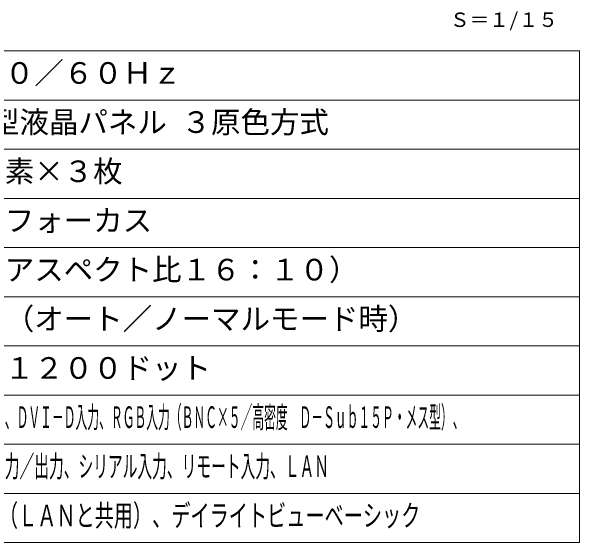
# Model space of a CAD drawing. Units: millimetres, scale not verified. Extents: x -63 to 62, y -57 to 57.
# Drawn here: x 4.7 to 62.5, y -56.5 to -2.5 of the extents above; entities that cross this region are included whole.
import ezdxf
from ezdxf.enums import TextEntityAlignment as Align

# ---------------------------------------------------------------- set-up
doc = ezdxf.new("R2010")
doc.units = ezdxf.units.MM
doc.header["$LTSCALE"] = 0.125
doc.layers.add('0-2_MOJI1', color=7, linetype='Continuous')
doc.layers.add('0-4_TOUROKU', color=7, linetype='Continuous')
doc.layers.add('0-3_WAKU', color=1, linetype='Continuous', lineweight=18)
doc.styles.add('ＭＳ ゴシック', font='')
doc.styles.get('ＭＳ ゴシック').set_extended_font_data('MS Gothic')

msp = doc.modelspace()

# ---------------------------------------------------------------- linework, layer by layer
at = {"layer": '0-3_WAKU', "color": 4}
for p, q in [((62.4945, -6.5022), (-62.5055, -6.5022)), ((62.4945, -56.5022), (62.4945, -6.5022)), ((-62.5055, -56.5022), (62.4945, -56.5022))]:
    msp.add_line(p, q, dxfattribs=at)
at = {"layer": '0-3_WAKU'}
for p, q in [((-62.5055, -11.5022), (62.4945, -11.5022)), ((-62.5055, -16.5022), (62.4945, -16.5022)), ((-62.5055, -21.5022), (62.4945, -21.5022)), ((-62.5055, -26.5022), (62.4945, -26.5022)), ((-62.5055, -31.5022), (62.4945, -31.5022)), ((-62.5055, -36.5022), (62.4945, -36.5022)), ((-62.5055, -41.5022), (62.4945, -41.5022)), ((-62.5055, -46.5022), (62.4945, -46.5022)), ((-62.5055, -51.5022), (62.4945, -51.5022))]:
    msp.add_line(p, q, dxfattribs=at)

# ---------------------------------------------------------------- texts
at = {"layer": '0-2_MOJI1', "style": 'ＭＳ ゴシック'}
for s, p in [('ＡＣ１００Ｖ\u3000５０／６０Ｈｚ', (-20.0055, -10.5022)), ('０．７６型 透過型液晶パネル ３原色方式', (-20.0055, -15.5022)), ('２３０４０００画素×３枚', (-20.0055, -20.5022)), ('電動ズーム・電動フォーカス', (-20.0055, -25.5022)), ('４０～４００型（アスペクト比１６：１０）', (-20.0055, -30.5022)), ('５４００ルーメン（オート／ノーマルモード時）', (-20.0055, -35.5022)), ('１９２０ドット×１２００ドット', (-20.0055, -40.5022))]:
    msp.add_text(s, height=2.199, dxfattribs=at).set_placement(p, align=Align.BOTTOM_LEFT)
for s, width, p in [('ＤｉｓｐｌａｙＰｏｒｔ入力、ＨＤＭＩ入力、ＤＶＩ－Ｄ入力、ＲＧＢ入力（ＢＮＣ×５／高密度\u3000Ｄ－Ｓｕｂ１５Ｐ・メス型）、', 0.4, (-20.0055, -45.5022)), ('ビデオ入力、モニター出力、音声入力／出力、シリアル入力、リモート入力、ＬＡＮ', 0.5, (-20.0055, -50.5022)), ('ＤＩＧＩＴＡＬ\u3000ＬＩＮＫ（ＬＡＮと共用）、デイライトビューベーシック', 0.65, (-20.0055, -55.5022))]:
    msp.add_text(s, height=2.199, dxfattribs=dict(at, width=width)).set_placement(p, align=Align.BOTTOM_LEFT)
at = {"layer": '0-4_TOUROKU', "style": 'ＭＳ ゴシック'}
msp.add_text('Ｓ＝１/１５', height=1.466, dxfattribs=at).set_placement((49.2945, -4.5022), align=Align.BOTTOM_LEFT)

doc.saveas('drawing.dxf')
